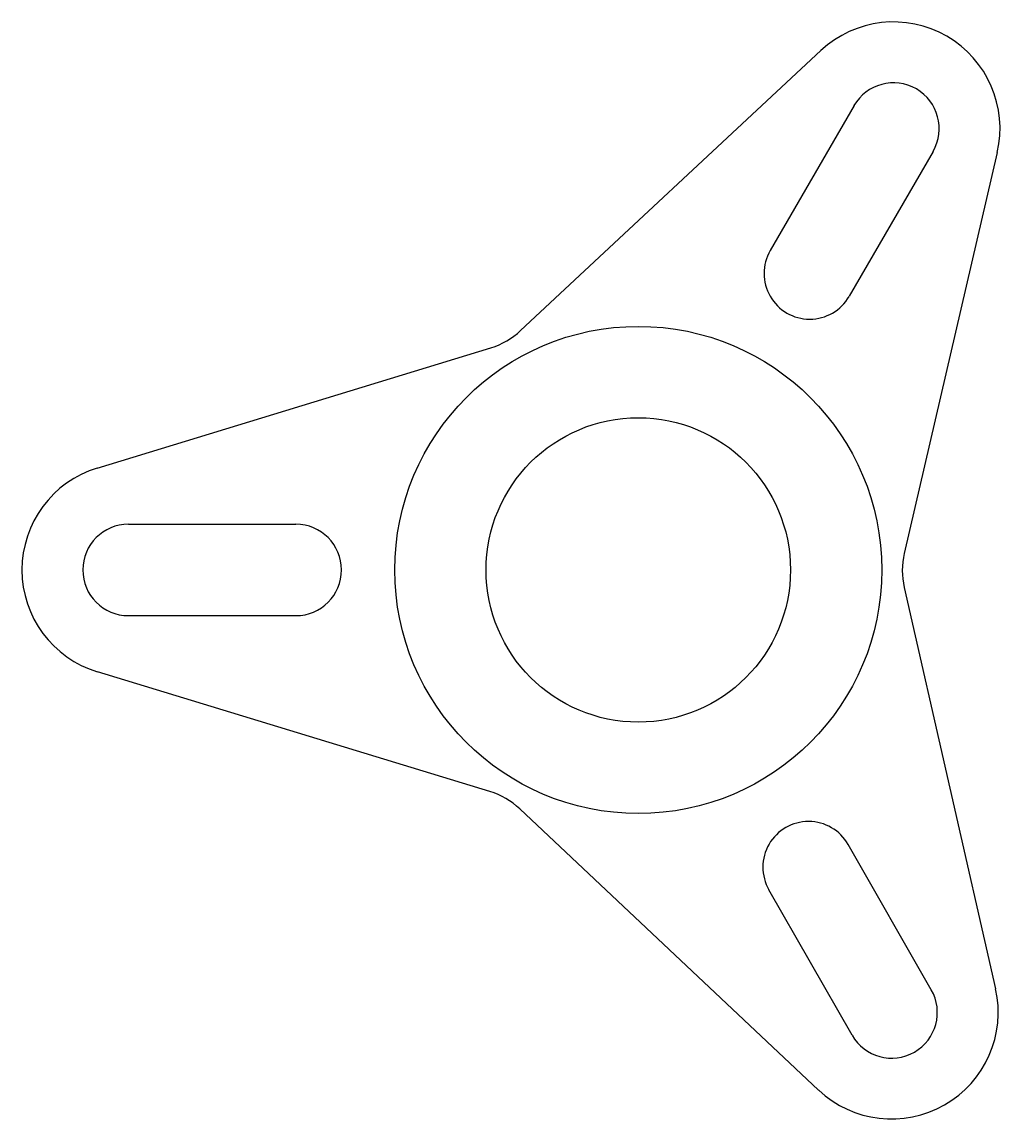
# Model space of a CAD drawing. Header units: inches. Extents: x 15 to 144, y 3 to 147.
import ezdxf

# ---------------------------------------------------------------- set-up
doc = ezdxf.new("R2010")
doc.units = ezdxf.units.IN
doc.header["$MEASUREMENT"] = 0

msp = doc.modelspace()

# ---------------------------------------------------------------- linework, layer by layer
for p, q in [((80.64, 106.48), (120.09, 143.28)), ((124.45, 136.04), (113.44, 117)), ((134.84, 130.03), (123.82, 110.99)), ((143.28, 129.87), (131.06, 77.22)), ((25.01, 88.43), (76.74, 104.23)), ((29.1, 81.04), (51.1, 81.04)), ((131.05, 72.74), (143.05, 20)), ((29.1, 69.04), (51.1, 69.04)), ((76.6, 45.93), (25.02, 61.65)), ((119.8, 6.7), (80.54, 43.65)), ((134.6, 19.88), (123.67, 38.97)), ((124.19, 13.91), (113.26, 33.01))]:
    msp.add_line(p, q)
for radius in [32, 20]:
    msp.add_circle((96.1, 75.04), radius)
for centre, radius, start, end in [((129.64, 133.04), 14, 346.9373, 133.0087), ((129.64, 133.04), 6, 329.9612, 149.9612), ((118.63, 113.99), 6, 149.9612, 329.9612), ((73.82, 113.79), 10, 286.9833, 313.0087), ((29.1, 75.04), 14, 106.9833, 253.0547), ((29.1, 75.04), 6, 90, 270), ((51.1, 75.04), 6, 270, 90), ((140.8, 74.96), 10, 166.9373, 192.8134), ((73.68, 36.36), 10, 46.7419, 73.0547), ((118.47, 35.99), 6, 29.7966, 209.7966), ((129.4, 16.9), 14, 226.7419, 12.8134), ((129.4, 16.9), 6, 209.7966, 29.7966)]:
    msp.add_arc(centre, radius, start, end)

doc.saveas('drawing.dxf')
